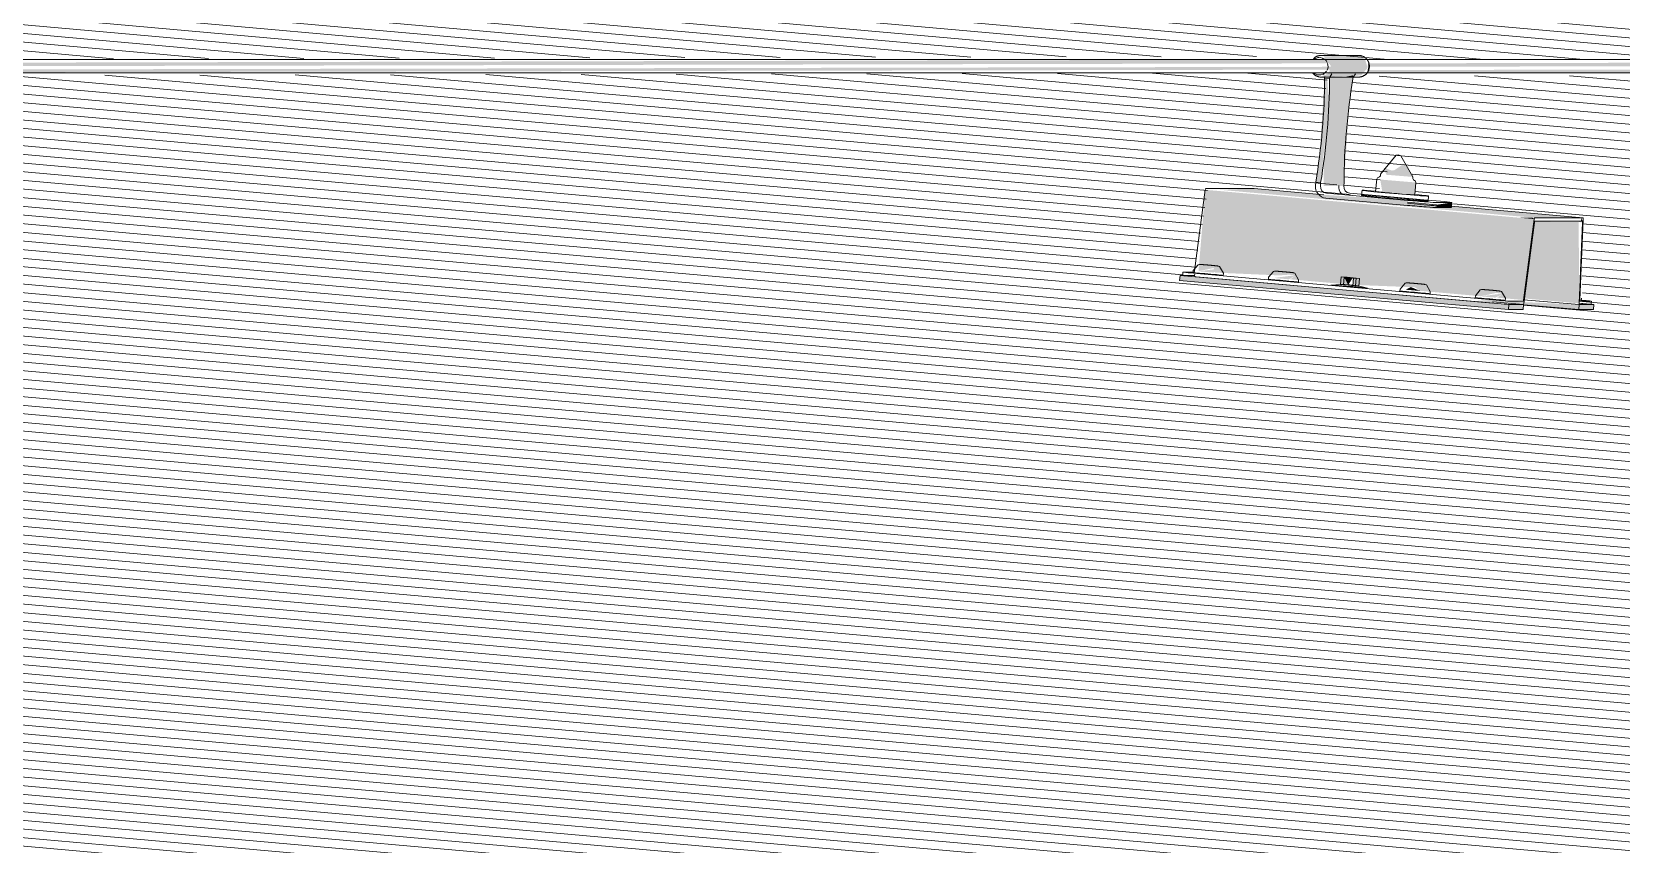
# Model space of a CAD drawing. Header units: millimetres. Extents: x -4612930 to -4329258, y -1064 to 30311.
# Drawn here: x -4542128 to -4541180, y 16461 to 16946 of the extents above; entities that cross this region are included whole.
import ezdxf

# ---------------------------------------------------------------- set-up
doc = ezdxf.new("R2010")
doc.units = ezdxf.units.MM
doc.layers.add('A-ROOF-PATT', color=132, linetype='Continuous', lineweight=5)
doc.layers.add('Q-SPCQ', color=91, linetype='Continuous', lineweight=5)

# ---------------------------------------------------------------- blocks, each defined once
blk = doc.blocks.new('Static Line_Sayfa_Metal Deck_Pan Mount - Up to 15 _ pitch - Max 2 Users-1847625-SOUTH WEST')
at = {"layer": 'Q-SPCQ'}
h = blk.add_hatch(color=256, dxfattribs=at)
h.paths.add_polyline_path([(-4541356.39, 16919.91), (-4541359.11, 16921.12), (-4541357.13, 16919.91)])
h.paths.add_polyline_path([(-4541354.47, 16929.09), (-4541359.23, 16930.3), (-4541357.13, 16929.09)])
for points in [[(-4541359.09, 16918.63), (-4541334.81, 16919.65), (-4541330.95, 16924.05), (-4541332.36, 16929.09), (-4541335.86, 16931.58), (-4541357.13, 16930.98), (-4541352.93, 16925.48), (-4541353.97, 16921.05), (-4541357.13, 16919.56)], [(-4541358.94, 16855.74), (-4541353.97, 16902.74), (-4541355.02, 16917.63), (-4541356.57, 16917.5), (-4541359.69, 16870.76), (-4541361.88, 16856), (-4541359.11, 16855.75)], [(-4541345.17, 16853.75), (-4541341.91, 16902.48), (-4541339.57, 16918.67), (-4541353.52, 16918.67), (-4541357.13, 16867.75), (-4541357.13, 16853.75)], [(-4541339.57, 16918.67), (-4541339.57, 16919.65), (-4541345.17, 16918.67)], [(-4541304.04, 16859.09), (-4541307.76, 16865.13), (-4541309.77, 16866.61), (-4541314.88, 16863.13), (-4541316.51, 16862.86), (-4541321.4, 16864.59), (-4541319.77, 16860.36), (-4541305.03, 16859.16)], [(-4541302.93, 16848.37), (-4541302.3, 16855.76), (-4541323.42, 16857.51), (-4541322.11, 16849.93), (-4541306.98, 16848.62)], [(-4541237.91, 16785.64), (-4541231.57, 16833.95), (-4541427.75, 16851.39), (-4541431.79, 16802.87), (-4541431.52, 16802.87), (-4541422.87, 16804.74), (-4541421.84, 16802.53), (-4541422.03, 16802), (-4541383.54, 16800.33), (-4541378, 16800.75), (-4541373.55, 16800.33), (-4541377.16, 16798.01), (-4541342.74, 16794.95), (-4541344.92, 16799.25), (-4541339.87, 16798.14), (-4541339.87, 16794.7), (-4541305.08, 16793.35), (-4541302.88, 16793.35), (-4541299.52, 16791.11), (-4541263.35, 16787.9), (-4541254.66, 16789.79), (-4541249.79, 16789.59), (-4541253.82, 16787.05), (-4541237.94, 16785.64)], [(-4541202.43, 16834.7), (-4541398.62, 16852.13), (-4541419.11, 16851.39), (-4541231.33, 16834.7), (-4541202.77, 16834.7)], [(-4541307.23, 16842.11), (-4541306.98, 16845.1), (-4541355.63, 16848.31), (-4541355.53, 16846.4), (-4541326.16, 16843.79)], [(-4541281.19, 16840.8), (-4541280.93, 16843.79), (-4541289.76, 16842.46), (-4541289.91, 16840.8)], [(-4541231.57, 16833.95), (-4541232.48, 16834.7), (-4541239.98, 16834.7)], [(-4541204.75, 16783.65), (-4541205.07, 16832.17), (-4541231.78, 16832.35), (-4541237.78, 16786.58), (-4541204.78, 16783.65)], [(-4541202.87, 16832.71), (-4541203.22, 16834.7), (-4541203.87, 16832.71)], [(-4541246.88, 16779.91), (-4541246.62, 16782.9), (-4541442.81, 16800.33), (-4541443.07, 16797.34), (-4541276.88, 16782.58)], [(-4541433, 16799.46), (-4541434.33, 16800.33), (-4541434.09, 16799.56)], [(-4541422.87, 16802), (-4541418, 16804.53), (-4541431.69, 16802.78), (-4541426.52, 16802.32)], [(-4541378, 16798.01), (-4541373.13, 16800.55), (-4541386.83, 16798.8), (-4541382.25, 16798.39)], [(-4541342.54, 16794.57), (-4541339.87, 16798.8), (-4541344.92, 16799.25), (-4541342.58, 16794.65)], [(-4541299.52, 16791.04), (-4541305.08, 16793.35), (-4541308.35, 16791.82)], [(-4541254.66, 16787.05), (-4541249.79, 16789.59), (-4541263.48, 16787.84), (-4541256.26, 16787.2)], [(-4541256.43, 16783.77), (-4541256.26, 16785.76), (-4541269.05, 16784.89)], [(-4541205.04, 16779.91), (-4541204.78, 16782.9), (-4541256.3, 16785.25), (-4541256.26, 16784.53), (-4541231.57, 16782.27)], [(-4541238.06, 16784.99), (-4541238.14, 16785.66), (-4541238.14, 16784.99)], [(-4541204.75, 16782.99), (-4541207.71, 16783.26), (-4541204.76, 16782.9)], [(-4541204.75, 16783.26), (-4541204.78, 16783.65), (-4541204.76, 16783.26)]]:
    blk.add_hatch(color=256, dxfattribs=at).paths.add_polyline_path(points)
h = blk.add_hatch(color=256, dxfattribs=at)
h.paths.add_polyline_path([(-4539055.69, 16921.12), (-4538357.61, 16923.31), (-4538357.78, 16924.76), (-4539334.05, 16922.81), (-4539334.17, 16921.12), (-4539205.42, 16921.12)])
h.paths.add_polyline_path([(-4544349.34, 16921.12), (-4544348.59, 16923.81), (-4544349.01, 16924.76), (-4545325.07, 16922.81), (-4545325.19, 16921.12), (-4544354.6, 16921.12)])
h.paths.add_polyline_path([(-4544327.23, 16921.12), (-4544118.87, 16921.12), (-4543350.16, 16922.95), (-4543350.29, 16924.76), (-4544326.56, 16922.81), (-4544327.22, 16921.12)])
h.paths.add_polyline_path([(-4543199.44, 16921.12), (-4542351.65, 16923.02), (-4542351.79, 16924.76), (-4543328.06, 16922.81), (-4543328.18, 16921.12), (-4543199.77, 16921.12)])
h.paths.add_polyline_path([(-4532367.3, 16921.12), (-4532366.56, 16923.74), (-4532366.76, 16924.76), (-4533343.04, 16922.75), (-4533343.16, 16921.12), (-4532372.56, 16921.12)])
h.paths.add_polyline_path([(-4542330.22, 16921.12), (-4541353.14, 16923.09), (-4541353.29, 16924.76), (-4542329.56, 16922.81), (-4542330.2, 16921.13)])
h.paths.add_polyline_path([(-4533365.81, 16921.12), (-4533365.06, 16923.74), (-4533365.26, 16924.76), (-4534341.54, 16922.69), (-4534341.66, 16921.12), (-4533371.06, 16921.12)])
h.paths.add_polyline_path([(-4541202.43, 16921.12), (-4540354.63, 16923.17), (-4540354.78, 16924.76), (-4541331.06, 16922.81), (-4541331.18, 16921.12), (-4541202.77, 16921.12)])
h.paths.add_polyline_path([(-4540233.06, 16921.12), (-4539356.12, 16923.24), (-4539356.28, 16924.76), (-4540332.55, 16922.81), (-4540332.68, 16921.12)])
h.paths.add_polyline_path([(-4534364.31, 16921.12), (-4534363.56, 16923.74), (-4534363.77, 16924.76), (-4535340.05, 16922.63), (-4535340.16, 16921.12), (-4534369.57, 16921.12)])
h.paths.add_polyline_path([(-4536339.21, 16921.12), (-4535362.15, 16922.81), (-4535362.27, 16924.76), (-4536338.56, 16922.57), (-4536339.14, 16921.15)])
h.paths.add_polyline_path([(-4538206.92, 16921.12), (-4537359.1, 16923.38), (-4537359.28, 16924.76), (-4538335.58, 16922.46), (-4538335.67, 16921.12), (-4538207.26, 16921.12)])
h.paths.add_polyline_path([(-4537237.55, 16921.12), (-4536360.65, 16922.81), (-4536360.77, 16924.76), (-4537337.07, 16922.52), (-4537337.17, 16921.12)])
h = blk.add_hatch(color=256, dxfattribs=at)
h.paths.add_polyline_path([(-4539285.83, 16924.76), (-4538357.31, 16926.8), (-4538358.96, 16929.09), (-4539333.71, 16926.8), (-4539333.62, 16924.76)])
h.paths.add_polyline_path([(-4535339.6, 16924.76), (-4534363.29, 16926.93), (-4534364.95, 16929.09), (-4535339.69, 16926.8), (-4535339.87, 16924.76)])
h.paths.add_polyline_path([(-4532381.5, 16924.76), (-4532366.29, 16926.8), (-4532367.94, 16929.09), (-4533342.69, 16926.8), (-4533342.6, 16924.76), (-4532611.64, 16924.76)])
h.paths.add_polyline_path([(-4545324.9, 16924.76), (-4544348.33, 16926.8), (-4544349.98, 16929.09), (-4545324.72, 16926.79), (-4545324.81, 16925.8)])
h.paths.add_polyline_path([(-4544326.4, 16924.76), (-4543349.83, 16926.8), (-4543351.48, 16929.09), (-4544326.22, 16926.8), (-4544326.31, 16925.72)])
h.paths.add_polyline_path([(-4533364.97, 16924.76), (-4533366.45, 16929.09), (-4534341.19, 16926.8), (-4534341.1, 16924.76), (-4533365.26, 16924.76)])
h.paths.add_polyline_path([(-4543327.89, 16924.76), (-4542351.32, 16926.8), (-4542352.97, 16929.09), (-4543327.72, 16926.8), (-4543327.82, 16925.64)])
h.paths.add_polyline_path([(-4542329.39, 16924.76), (-4541352.82, 16926.8), (-4541354.47, 16929.09), (-4542329.21, 16926.8), (-4542329.32, 16925.56)])
h.paths.add_polyline_path([(-4541330.89, 16924.76), (-4540354.32, 16926.8), (-4540355.97, 16929.09), (-4541330.71, 16926.8), (-4541330.83, 16925.48)])
h.paths.add_polyline_path([(-4540332.38, 16924.76), (-4539355.81, 16926.8), (-4539357.46, 16929.09), (-4540332.21, 16926.8), (-4540332.33, 16925.4)])
h.paths.add_polyline_path([(-4535361.98, 16924.76), (-4535363.45, 16929.09), (-4536338.2, 16926.8), (-4536338.11, 16924.76), (-4535362.27, 16924.76)])
h.paths.add_polyline_path([(-4538335.38, 16924.76), (-4537358.81, 16926.8), (-4537360.46, 16929.09), (-4538335.2, 16926.8), (-4538335.34, 16925.24)])
h.paths.add_polyline_path([(-4537336.88, 16924.76), (-4536360.28, 16927.07), (-4536361.96, 16929.09), (-4537336.7, 16926.8), (-4537336.84, 16925.16)])
h = blk.add_hatch(color=256, dxfattribs=at)
h.paths.add_polyline_path([(-4541202.77, 16831.96), (-4541203.87, 16832.71), (-4541205.07, 16832.17)])
h.paths.add_polyline_path([(-4541231.32, 16834.5), (-4541231.57, 16834.72), (-4541231.33, 16834.5)])
h = blk.add_hatch(color=256, dxfattribs=at)
h.paths.add_polyline_path([(-4541246.88, 16779.91), (-4541238.16, 16779.91), (-4541238.68, 16782.9), (-4541246.62, 16782.9)])
h.paths.add_polyline_path([(-4541202.77, 16779.91), (-4541196.32, 16779.91), (-4541196.07, 16782.9), (-4541204.78, 16782.9), (-4541204.78, 16779.91)])
for p, q in [((-4541336.42, 16931.6), (-4541358.53, 16931.6)), ((-4532360.78, 16929.1), (-4545341.66, 16929.1)), ((-4545341.66, 16921.1), (-4532360.78, 16921.1)), ((-4541353.52, 16918.67), (-4541352.18, 16920.62)), ((-4541338.23, 16920.62), (-4541339.57, 16918.67)), ((-4541358.53, 16918.6), (-4541336.42, 16918.6)), ((-4541356.46, 16918.93), (-4541356.56, 16917.76)), ((-4541356.56, 16917.76), (-4541353.62, 16917.5)), ((-4541353.62, 16917.5), (-4541353.52, 16918.67)), ((-4541353.52, 16918.67), (-4541339.57, 16918.67)), ((-4541339.57, 16918.67), (-4541339.67, 16917.5)), ((-4541361.88, 16856), (-4541362.06, 16854.01)), ((-4541358.94, 16855.74), (-4541361.88, 16856)), ((-4541359.11, 16853.75), (-4541358.94, 16855.74)), ((-4541345, 16855.74), (-4541345.17, 16853.75)), ((-4541325.53, 16857.79), (-4541326.17, 16850.4)), ((-4541325.53, 16857.79), (-4541325.05, 16858.48)), ((-4541323.77, 16859.07), (-4541325.05, 16858.48)), ((-4541323.3, 16859.75), (-4541323.77, 16859.07)), ((-4541323.22, 16860.77), (-4541323.3, 16859.75)), ((-4541303.98, 16858.08), (-4541303.89, 16859.1)), ((-4541303.98, 16858.08), (-4541303.63, 16857.34)), ((-4541302.47, 16856.53), (-4541303.63, 16857.34)), ((-4541302.75, 16848.39), (-4541302.12, 16855.78)), ((-4541302.12, 16855.78), (-4541302.47, 16856.53)), ((-4541434.09, 16803.07), (-4541427.75, 16851.39)), ((-4541427.52, 16852.13), (-4541398.62, 16852.13)), ((-4541357.13, 16848.45), (-4541398.62, 16852.13)), ((-4541355.79, 16846.42), (-4541307.23, 16842.11)), ((-4541306.98, 16845.1), (-4541355.53, 16849.41)), ((-4541341.59, 16849.41), (-4541293.03, 16845.1)), ((-4541334.26, 16851.1), (-4541334.52, 16848.11)), ((-4541294.92, 16844.7), (-4541294.66, 16847.69)), ((-4541293.29, 16842.11), (-4541307.13, 16843.34)), ((-4541289.76, 16842.46), (-4541307.07, 16844)), ((-4541289.91, 16840.8), (-4541281.19, 16840.8)), ((-4541289.65, 16843.79), (-4541280.93, 16843.79)), ((-4541202.43, 16834.7), (-4541281.11, 16841.69)), ((-4541280.96, 16840.82), (-4541280.7, 16843.81)), ((-4541231.57, 16833.95), (-4541237.91, 16785.64)), ((-4541237.81, 16783.65), (-4541231.47, 16831.96)), ((-4541202.43, 16834.7), (-4541231.33, 16834.7)), ((-4541231.23, 16832.71), (-4541202.87, 16832.71)), ((-4541202.77, 16831.96), (-4541204.75, 16783.65)), ((-4541204.31, 16785.64), (-4541202.33, 16833.95)), ((-4541443.07, 16797.34), (-4541442.81, 16800.33)), ((-4541443.07, 16797.34), (-4541246.88, 16779.91)), ((-4541442.81, 16800.33), (-4541434.09, 16800.33)), ((-4541442.81, 16800.33), (-4541246.62, 16782.9)), ((-4541441.05, 16802.31), (-4541441.22, 16800.32)), ((-4541434.23, 16800.33), (-4541441.07, 16800.33)), ((-4541440.89, 16802.32), (-4541434.33, 16802.32)), ((-4541434.89, 16803.16), (-4541435, 16801.85)), ((-4541433, 16799.46), (-4541256.43, 16783.77)), ((-4541432.83, 16801.45), (-4541256.26, 16785.76)), ((-4541417.07, 16800.31), (-4541416.95, 16801.62)), ((-4541390.02, 16799.18), (-4541390.13, 16797.87)), ((-4541372.2, 16796.32), (-4541372.09, 16797.63)), ((-4541347.2, 16794.96), (-4541346.81, 16799.49)), ((-4541346.81, 16799.49), (-4541344.92, 16799.25)), ((-4541343.23, 16799.25), (-4541346.81, 16799.49)), ((-4541344.92, 16799.25), (-4541345.31, 16794.7)), ((-4541344.92, 16799.25), (-4541339.4, 16798.76)), ((-4541337.72, 16798.76), (-4541343.23, 16799.25)), ((-4541339.4, 16798.76), (-4541339.79, 16794.19)), ((-4541339.4, 16798.76), (-4541335.71, 16798.51)), ((-4541337.72, 16798.76), (-4541338.11, 16794.19)), ((-4541335.71, 16798.51), (-4541337.72, 16798.76)), ((-4541335.71, 16798.51), (-4541336.1, 16793.91)), ((-4541347.06, 16794.97), (-4541352.84, 16794.56)), ((-4541343.7, 16793.84), (-4541347.28, 16794.08)), ((-4541347.28, 16794.08), (-4541345.38, 16793.84)), ((-4541345.38, 16793.84), (-4541339.87, 16793.35)), ((-4541338.18, 16793.35), (-4541343.7, 16793.84)), ((-4541339.87, 16793.35), (-4541336.17, 16793.1)), ((-4541336.17, 16793.1), (-4541338.18, 16793.35)), ((-4541331.02, 16792.68), (-4541336.66, 16794.08)), ((-4541311.55, 16792.2), (-4541311.66, 16790.89)), ((-4541293.72, 16789.35), (-4541293.61, 16790.66)), ((-4541266.68, 16788.22), (-4541266.79, 16786.91)), ((-4541237.91, 16782.9), (-4541256.37, 16784.54)), ((-4541248.86, 16785.36), (-4541248.74, 16786.67)), ((-4541246.62, 16782.9), (-4541246.88, 16779.91)), ((-4541246.88, 16779.91), (-4541238.16, 16779.91)), ((-4541237.91, 16782.9), (-4541246.62, 16782.9)), ((-4541244.88, 16782.9), (-4541238.04, 16782.9)), ((-4541238.14, 16784.89), (-4541244.71, 16784.89)), ((-4541238.16, 16779.91), (-4541237.91, 16782.9)), ((-4541237.91, 16782.83), (-4541205.04, 16779.91)), ((-4541237.88, 16785.85), (-4541204.78, 16782.91)), ((-4541204.78, 16782.9), (-4541237.88, 16785.84)), ((-4541204.78, 16782.9), (-4541205.04, 16779.91)), ((-4541205.04, 16779.91), (-4541196.32, 16779.91)), ((-4541196.07, 16782.9), (-4541204.78, 16782.9)), ((-4541204.75, 16783.67), (-4541196.07, 16782.9)), ((-4541204.65, 16782.9), (-4541197.81, 16782.9)), ((-4541197.64, 16784.89), (-4541204.21, 16784.89)), ((-4541203.53, 16785.36), (-4541203.42, 16786.67)), ((-4541197.66, 16782.91), (-4541197.48, 16784.91)), ((-4541196.32, 16779.91), (-4541196.07, 16782.9))]:
    blk.add_line(p, q, dxfattribs=at)
at = {"layer": 'Q-SPCQ', "flags": 128}
for points in [[(-4541358.53, 16931.6), (-4541358.8, 16931.6), (-4541359.07, 16931.58), (-4541359.33, 16931.56), (-4541359.6, 16931.52), (-4541359.86, 16931.47), (-4541360.12, 16931.41), (-4541360.38, 16931.34), (-4541360.64, 16931.26), (-4541360.89, 16931.17), (-4541361.13, 16931.07), (-4541361.38, 16930.96), (-4541361.61, 16930.84), (-4541361.84, 16930.71), (-4541362.07, 16930.57), (-4541362.29, 16930.43), (-4541362.5, 16930.27), (-4541362.71, 16930.11), (-4541362.91, 16929.94), (-4541363.1, 16929.76), (-4541363.28, 16929.58)], [(-4541335.84, 16931.58), (-4541336.1, 16931.6), (-4541336.37, 16931.6), (-4541336.42, 16931.6)], [(-4541336.42, 16918.6), (-4541336.15, 16918.61), (-4541335.89, 16918.63), (-4541335.62, 16918.65), (-4541335.35, 16918.69), (-4541335.09, 16918.74), (-4541334.83, 16918.8), (-4541334.57, 16918.87), (-4541334.32, 16918.95), (-4541334.07, 16919.04), (-4541333.82, 16919.14), (-4541333.58, 16919.25), (-4541333.34, 16919.37), (-4541333.11, 16919.5), (-4541332.88, 16919.63), (-4541332.66, 16919.78), (-4541332.45, 16919.94), (-4541332.24, 16920.1), (-4541332.04, 16920.27), (-4541331.85, 16920.45), (-4541331.67, 16920.63), (-4541331.49, 16920.82), (-4541331.32, 16921.02), (-4541331.16, 16921.23), (-4541331.01, 16921.44), (-4541330.87, 16921.65), (-4541330.74, 16921.87), (-4541330.61, 16922.1), (-4541330.5, 16922.33), (-4541330.39, 16922.56), (-4541330.29, 16922.8), (-4541330.21, 16923.04), (-4541330.13, 16923.28), (-4541330.06, 16923.53), (-4541330.01, 16923.78), (-4541329.96, 16924.03), (-4541329.92, 16924.28), (-4541329.89, 16924.53), (-4541329.88, 16924.78), (-4541329.87, 16925.04), (-4541329.87, 16925.29), (-4541329.88, 16925.54), (-4541329.91, 16925.8), (-4541329.94, 16926.05), (-4541329.98, 16926.3), (-4541330.03, 16926.55), (-4541330.09, 16926.8), (-4541330.17, 16927.04), (-4541330.25, 16927.28), (-4541330.34, 16927.52), (-4541330.44, 16927.76), (-4541330.55, 16927.99), (-4541330.67, 16928.22), (-4541330.8, 16928.44), (-4541330.93, 16928.66), (-4541331.08, 16928.87), (-4541331.24, 16929.08), (-4541331.4, 16929.28), (-4541331.57, 16929.48), (-4541331.75, 16929.66), (-4541331.94, 16929.85), (-4541332.13, 16930.02), (-4541332.34, 16930.19), (-4541332.55, 16930.35), (-4541332.76, 16930.5), (-4541332.98, 16930.64), (-4541333.21, 16930.77), (-4541333.45, 16930.9), (-4541333.69, 16931.01), (-4541333.93, 16931.12), (-4541334.18, 16931.21), (-4541334.43, 16931.3), (-4541334.69, 16931.37), (-4541334.95, 16931.44), (-4541335.21, 16931.49), (-4541335.48, 16931.54), (-4541335.74, 16931.57), (-4541335.84, 16931.58)], [(-4541363.72, 16921.13), (-4541363.55, 16920.93), (-4541363.38, 16920.73), (-4541363.2, 16920.55), (-4541363.01, 16920.36), (-4541362.82, 16920.19), (-4541362.62, 16920.02), (-4541362.41, 16919.86), (-4541362.19, 16919.71), (-4541361.97, 16919.57), (-4541361.74, 16919.44), (-4541361.5, 16919.31), (-4541361.26, 16919.2), (-4541361.02, 16919.09), (-4541360.77, 16919), (-4541360.52, 16918.91), (-4541360.26, 16918.84), (-4541360, 16918.77), (-4541359.74, 16918.72), (-4541359.48, 16918.67), (-4541359.21, 16918.64), (-4541359.11, 16918.63)], [(-4541359.11, 16918.63), (-4541358.85, 16918.61), (-4541358.58, 16918.61), (-4541358.53, 16918.6)], [(-4541323.22, 16860.77), (-4541313.97, 16871.98), (-4541312.49, 16872.31)], [(-4541303.89, 16859.1), (-4541311.08, 16871.73), (-4541312.49, 16872.31)], [(-4541434.89, 16803.16), (-4541431.99, 16806.68), (-4541431.28, 16806.81), (-4541431.02, 16806.83), (-4541430.86, 16806.83), (-4541430.82, 16806.83)], [(-4541416.95, 16801.62), (-4541419.21, 16805.58), (-4541419.88, 16805.83), (-4541420.14, 16805.89), (-4541420.29, 16805.92), (-4541420.4, 16805.94), (-4541420.5, 16805.96), (-4541420.59, 16805.97), (-4541420.67, 16805.98), (-4541420.76, 16805.99), (-4541420.85, 16806), (-4541420.95, 16806.01), (-4541421.05, 16806.03), (-4541421.15, 16806.04), (-4541421.26, 16806.05), (-4541421.38, 16806.06), (-4541421.5, 16806.08), (-4541421.63, 16806.09), (-4541421.76, 16806.1), (-4541421.9, 16806.12), (-4541422.05, 16806.13), (-4541422.2, 16806.15), (-4541422.35, 16806.16), (-4541422.51, 16806.18), (-4541422.68, 16806.2), (-4541422.85, 16806.21), (-4541423.02, 16806.23), (-4541423.19, 16806.25), (-4541423.38, 16806.26), (-4541423.56, 16806.28), (-4541423.75, 16806.3), (-4541423.93, 16806.31), (-4541424.13, 16806.33), (-4541424.32, 16806.35), (-4541424.52, 16806.37), (-4541424.72, 16806.38), (-4541424.91, 16806.4), (-4541425.11, 16806.42), (-4541425.32, 16806.44), (-4541425.52, 16806.45), (-4541425.72, 16806.47), (-4541425.92, 16806.49), (-4541426.12, 16806.51), (-4541426.32, 16806.52), (-4541426.52, 16806.54), (-4541426.72, 16806.56), (-4541426.91, 16806.57), (-4541427.1, 16806.59), (-4541427.3, 16806.6), (-4541427.48, 16806.62), (-4541427.67, 16806.63), (-4541427.85, 16806.65), (-4541428.03, 16806.66), (-4541428.21, 16806.67), (-4541428.38, 16806.69), (-4541428.54, 16806.7), (-4541428.71, 16806.71), (-4541428.86, 16806.72), (-4541429.02, 16806.74), (-4541429.16, 16806.75), (-4541429.31, 16806.76), (-4541429.44, 16806.77), (-4541429.58, 16806.77), (-4541429.7, 16806.78), (-4541429.82, 16806.79), (-4541429.94, 16806.8), (-4541430.05, 16806.8), (-4541430.15, 16806.81), (-4541430.25, 16806.81), (-4541430.34, 16806.82), (-4541430.43, 16806.82), (-4541430.52, 16806.83), (-4541430.61, 16806.83), (-4541430.7, 16806.83), (-4541430.8, 16806.83), (-4541430.82, 16806.83)], [(-4541390.02, 16799.18), (-4541387.12, 16802.69), (-4541386.42, 16802.82), (-4541386.15, 16802.84), (-4541386, 16802.85), (-4541385.95, 16802.85)], [(-4541372.09, 16797.63), (-4541374.34, 16801.59), (-4541375.01, 16801.84), (-4541375.27, 16801.91), (-4541375.43, 16801.94), (-4541375.54, 16801.96), (-4541375.63, 16801.97), (-4541375.72, 16801.98), (-4541375.8, 16801.99), (-4541375.89, 16802.01), (-4541375.98, 16802.02), (-4541376.08, 16802.03), (-4541376.18, 16802.04), (-4541376.28, 16802.05), (-4541376.4, 16802.06), (-4541376.51, 16802.08), (-4541376.63, 16802.09), (-4541376.76, 16802.1), (-4541376.9, 16802.12), (-4541377.04, 16802.13), (-4541377.18, 16802.15), (-4541377.33, 16802.16), (-4541377.49, 16802.18), (-4541377.65, 16802.19), (-4541377.81, 16802.21), (-4541377.98, 16802.23), (-4541378.15, 16802.24), (-4541378.33, 16802.26), (-4541378.51, 16802.28), (-4541378.69, 16802.29), (-4541378.88, 16802.31), (-4541379.07, 16802.33), (-4541379.26, 16802.34), (-4541379.45, 16802.36), (-4541379.65, 16802.38), (-4541379.85, 16802.4), (-4541380.05, 16802.42), (-4541380.25, 16802.43), (-4541380.45, 16802.45), (-4541380.65, 16802.47), (-4541380.85, 16802.49), (-4541381.05, 16802.5), (-4541381.25, 16802.52), (-4541381.45, 16802.54), (-4541381.65, 16802.55), (-4541381.85, 16802.57), (-4541382.04, 16802.59), (-4541382.24, 16802.6), (-4541382.43, 16802.62), (-4541382.62, 16802.63), (-4541382.8, 16802.65), (-4541382.98, 16802.66), (-4541383.16, 16802.67), (-4541383.34, 16802.69), (-4541383.51, 16802.7), (-4541383.68, 16802.71), (-4541383.84, 16802.73), (-4541384, 16802.74), (-4541384.15, 16802.75), (-4541384.3, 16802.76), (-4541384.44, 16802.77), (-4541384.58, 16802.78), (-4541384.71, 16802.79), (-4541384.83, 16802.8), (-4541384.96, 16802.8), (-4541385.07, 16802.81), (-4541385.18, 16802.82), (-4541385.28, 16802.82), (-4541385.38, 16802.83), (-4541385.48, 16802.83), (-4541385.57, 16802.84), (-4541385.65, 16802.84), (-4541385.74, 16802.84), (-4541385.83, 16802.85), (-4541385.93, 16802.85), (-4541385.95, 16802.85)], [(-4541311.55, 16792.2), (-4541308.64, 16795.72), (-4541307.94, 16795.85), (-4541307.67, 16795.87), (-4541307.52, 16795.87), (-4541307.48, 16795.87)], [(-4541293.61, 16790.66), (-4541295.87, 16794.62), (-4541296.54, 16794.87), (-4541296.8, 16794.93), (-4541296.95, 16794.96), (-4541297.06, 16794.98), (-4541297.15, 16795), (-4541297.24, 16795.01), (-4541297.33, 16795.02), (-4541297.42, 16795.03), (-4541297.51, 16795.04), (-4541297.6, 16795.06), (-4541297.7, 16795.07), (-4541297.81, 16795.08), (-4541297.92, 16795.09), (-4541298.04, 16795.1), (-4541298.16, 16795.12), (-4541298.29, 16795.13), (-4541298.42, 16795.15), (-4541298.56, 16795.16), (-4541298.71, 16795.17), (-4541298.86, 16795.19), (-4541299.01, 16795.21), (-4541299.17, 16795.22), (-4541299.33, 16795.24), (-4541299.5, 16795.25), (-4541299.68, 16795.27), (-4541299.85, 16795.29), (-4541300.03, 16795.3), (-4541300.22, 16795.32), (-4541300.4, 16795.34), (-4541300.59, 16795.36), (-4541300.78, 16795.37), (-4541300.98, 16795.39), (-4541301.17, 16795.41), (-4541301.37, 16795.43), (-4541301.57, 16795.44), (-4541301.77, 16795.46), (-4541301.97, 16795.48), (-4541302.17, 16795.5), (-4541302.38, 16795.51), (-4541302.58, 16795.53), (-4541302.78, 16795.55), (-4541302.98, 16795.56), (-4541303.18, 16795.58), (-4541303.37, 16795.6), (-4541303.57, 16795.61), (-4541303.76, 16795.63), (-4541303.95, 16795.64), (-4541304.14, 16795.66), (-4541304.33, 16795.67), (-4541304.51, 16795.69), (-4541304.69, 16795.7), (-4541304.86, 16795.72), (-4541305.03, 16795.73), (-4541305.2, 16795.74), (-4541305.36, 16795.75), (-4541305.52, 16795.77), (-4541305.67, 16795.78), (-4541305.82, 16795.79), (-4541305.96, 16795.8), (-4541306.1, 16795.81), (-4541306.23, 16795.82), (-4541306.36, 16795.82), (-4541306.48, 16795.83), (-4541306.59, 16795.84), (-4541306.7, 16795.84), (-4541306.81, 16795.85), (-4541306.91, 16795.86), (-4541307, 16795.86), (-4541307.09, 16795.86), (-4541307.18, 16795.87), (-4541307.26, 16795.87), (-4541307.36, 16795.87), (-4541307.46, 16795.87), (-4541307.48, 16795.87)], [(-4541266.68, 16788.22), (-4541263.78, 16791.73), (-4541263.07, 16791.87), (-4541262.81, 16791.88), (-4541262.65, 16791.89), (-4541262.61, 16791.89)], [(-4541248.74, 16786.67), (-4541251, 16790.63), (-4541251.67, 16790.88), (-4541251.93, 16790.95), (-4541252.08, 16790.98), (-4541252.19, 16791), (-4541252.29, 16791.01), (-4541252.37, 16791.02), (-4541252.46, 16791.04), (-4541252.55, 16791.05), (-4541252.64, 16791.06), (-4541252.74, 16791.07), (-4541252.84, 16791.08), (-4541252.94, 16791.09), (-4541253.05, 16791.11), (-4541253.17, 16791.12), (-4541253.29, 16791.13), (-4541253.42, 16791.15), (-4541253.55, 16791.16), (-4541253.69, 16791.17), (-4541253.84, 16791.19), (-4541253.99, 16791.2), (-4541254.14, 16791.22), (-4541254.3, 16791.23), (-4541254.47, 16791.25), (-4541254.64, 16791.27), (-4541254.81, 16791.28), (-4541254.98, 16791.3), (-4541255.16, 16791.32), (-4541255.35, 16791.33), (-4541255.54, 16791.35), (-4541255.72, 16791.37), (-4541255.92, 16791.39), (-4541256.11, 16791.4), (-4541256.31, 16791.42), (-4541256.5, 16791.44), (-4541256.7, 16791.46), (-4541256.9, 16791.47), (-4541257.11, 16791.49), (-4541257.31, 16791.51), (-4541257.51, 16791.53), (-4541257.71, 16791.54), (-4541257.91, 16791.56), (-4541258.11, 16791.58), (-4541258.31, 16791.59), (-4541258.51, 16791.61), (-4541258.7, 16791.63), (-4541258.89, 16791.64), (-4541259.09, 16791.66), (-4541259.27, 16791.67), (-4541259.46, 16791.69), (-4541259.64, 16791.7), (-4541259.82, 16791.72), (-4541260, 16791.73), (-4541260.17, 16791.74), (-4541260.33, 16791.75), (-4541260.5, 16791.77), (-4541260.65, 16791.78), (-4541260.81, 16791.79), (-4541260.95, 16791.8), (-4541261.1, 16791.81), (-4541261.23, 16791.82), (-4541261.37, 16791.83), (-4541261.49, 16791.84), (-4541261.61, 16791.84), (-4541261.73, 16791.85), (-4541261.84, 16791.86), (-4541261.94, 16791.86), (-4541262.04, 16791.87), (-4541262.13, 16791.87), (-4541262.22, 16791.88), (-4541262.31, 16791.88), (-4541262.4, 16791.88), (-4541262.49, 16791.89), (-4541262.59, 16791.89), (-4541262.61, 16791.89)]]:
    blk.add_lwpolyline(points, dxfattribs=at)
at = {"layer": 'Q-SPCQ'}
for centre, major_axis, ratio, start_param, end_param in [((-4541359.68, 16925.1), (0, 5.22), 0.984687, 0, 0.693604), ((-4541359.68, 16925.1), (0, 5.22), 0.984687, 5.148721, 6.195919), ((-4541359.68, 16925.1), (0, 5.22), 0.984687, 2.443571, 3.054326), ((-4541359.68, 16925.1), (0, 5.22), 0.984687, 3.054326, 4.101524), ((-4541359.68, 16925.1), (0, 5.22), 0.984687, 4.242364, 5.044948), ((-4541335.27, 16925.1), (0, 5.22), 0.984687, 4.242364, 5.044948), ((-4541370.17, 16886.88), (6.2, 69.73), 0.173668, 4.269035, 5.186601), ((-4541367.22, 16886.62), (6.2, 69.73), 0.173668, 4.269035, 5.186601), ((-4541331.39, 16886.62), (6.2, 69.73), 0.173668, 1.127443, 2.045008), ((-4541427.61, 16851.14), (0.089, 0.996), 0.173668, 0.235202, 1.334066), ((-4541355.19, 16853.4), (0, 7), 0.984687, 1.48353, 3.054326), ((-4541355.19, 16853.4), (0, 4), 0.984687, 1.48353, 3.054326), ((-4541341.24, 16853.4), (0, 7), 0.984687, 1.48353, 2.268928), ((-4541341.24, 16853.4), (0, 4), 0.984687, 1.48353, 3.054326), ((-4541314.72, 16846.41), (-19.8, 1.71), 0.015194, 6.108611, 9.250204), ((-4541314.46, 16849.39), (-19.8, 1.71), 0.015194, 6.108611, 9.250204), ((-4541314.72, 16846.41), (-19.8, 1.71), 0.015194, 2.967019, 6.108611), ((-4541314.46, 16849.39), (-19.8, 1.71), 0.015194, 5.323213, 6.108611), ((-4541314.46, 16849.39), (-11.71, 1.01), 0.015194, 6.108611, 9.250204), ((-4541304.36, 16845.1), (-14.94, 1.29), 0.015194, 1.396222, 2.967019), ((-4541314.46, 16849.39), (-19.8, 1.71), 0.015194, 2.967019, 4.050932), ((-4541295.65, 16845.1), (-14.94, 1.29), 0.015194, 2.967019, 4.537815), ((-4541304.62, 16842.11), (-14.94, 1.29), 0.015194, 1.396222, 2.967019), ((-4541295.9, 16842.11), (-14.94, 1.29), 0.015194, 4.293699, 4.537815), ((-4541231.42, 16833.71), (0.089, 0.996), 0.173668, 0.015429, 1.334066), ((-4541231.32, 16831.71), (0.089, 0.996), 0.173668, 0.015429, 1.334066), ((-4541202.96, 16831.71), (0.089, 0.996), 0.173668, 4.979978, 6.283185), ((-4541202.52, 16833.71), (0.089, 0.996), 0.173668, 4.979978, 6.078842), ((-4541431.26, 16799.46), (-9.96, 0.86), 0.015194, 6.108611, 7.155809), ((-4541431.09, 16801.45), (-9.96, 0.86), 0.015194, 6.108611, 7.679408), ((-4541426.03, 16801.08), (-8.97, 0.77), 0.015194, 6.108611, 9.250204), ((-4541426.03, 16801.08), (-8.97, 0.77), 0.015194, 2.967019, 6.108611), ((-4541434.24, 16803.32), (0.089, 0.996), 0.173668, 3.376795, 4.475659), ((-4541434.14, 16801.33), (0.089, 0.996), 0.173668, 3.157022, 4.475659), ((-4541381.17, 16797.09), (-8.97, 0.77), 0.015194, 6.108611, 9.250204), ((-4541381.17, 16797.09), (-8.97, 0.77), 0.015194, 2.967019, 6.108611), ((-4541341.93, 16793.61), (-10.96, 0.94), 0.015194, 6.108611, 9.250204), ((-4541341.93, 16793.61), (-10.96, 0.94), 0.015194, 2.967019, 6.108611), ((-4541302.69, 16790.12), (-8.97, 0.77), 0.015194, 6.108611, 9.250204), ((-4541302.69, 16790.12), (-8.97, 0.77), 0.015194, 2.967019, 6.108611), ((-4541257.82, 16786.13), (-8.97, 0.77), 0.015194, 6.108611, 9.250204), ((-4541257.82, 16786.13), (-8.97, 0.77), 0.015194, 2.967019, 6.108611), ((-4541254.52, 16785.76), (-9.96, 0.86), 0.015194, 1.396222, 2.967019), ((-4541254.69, 16783.77), (-9.96, 0.86), 0.015194, 1.919821, 2.705219), ((-4541238.05, 16785.89), (0.089, 0.996), 0.173668, 3.376795, 4.475659), ((-4541237.95, 16783.9), (0.089, 0.996), 0.173668, 3.157022, 4.475659), ((-4541204.56, 16783.9), (0.089, 0.996), 0.173668, 1.838385, 3.141593), ((-4541204.12, 16785.89), (0.089, 0.996), 0.173668, 1.838385, 3.141593), ((-4541212.5, 16786.13), (-8.97, 0.77), 0.015194, 2.967019, 3.141593), ((-4541207.62, 16783.77), (-9.96, 0.86), 0.015194, 3.228818, 4.276016), ((-4541207.45, 16785.76), (-9.96, 0.86), 0.015194, 2.967019, 4.276016)]:
    blk.add_ellipse(centre, major_axis=major_axis, ratio=ratio, start_param=start_param, end_param=end_param, dxfattribs=at)
for points in [[(-4541347.2, 16794.96), (-4541346.6, 16795), (-4541345.4, 16794.99), (-4541344.21, 16794.83), (-4541343.62, 16794.7)], [(-4541345.31, 16794.7), (-4541345.62, 16794.83), (-4541346.24, 16794.99), (-4541346.88, 16795), (-4541347.2, 16794.96)], [(-4541339.79, 16794.19), (-4541340.71, 16794.36), (-4541342.54, 16794.61), (-4541344.38, 16794.7), (-4541345.31, 16794.7)], [(-4541343.62, 16794.7), (-4541342.7, 16794.7), (-4541340.85, 16794.61), (-4541339.02, 16794.36), (-4541338.11, 16794.19)], [(-4541336.1, 16793.91), (-4541336.71, 16794.03), (-4541337.94, 16794.2), (-4541339.17, 16794.22), (-4541339.79, 16794.19)], [(-4541338.11, 16794.19), (-4541337.77, 16794.22), (-4541337.09, 16794.2), (-4541336.43, 16794.03), (-4541336.1, 16793.91)]]:
    blk.add_open_spline(points, degree=3, dxfattribs=at)

msp = doc.modelspace()

# ---------------------------------------------------------------- hatches: boundary and pattern name
at = {"layer": 'A-ROOF-PATT'}
h = msp.add_hatch(dxfattribs=at)
h.set_pattern_fill('FP_3', color=256, style=0, pattern_type=2)
h.set_pattern_definition([(174.923, (64240.169, -373755.559), (-58.052817921, -0.000650172), [])])
h.paths.add_polyline_path([(-4534452.8, 15911.57), (-4520746.82, 15911.57), (-4531328.17, 16859.84), (-4531328.05, 16850.27), (-4531223.01, 16839.28), (-4531209.42, 16787.8), (-4531167.34, 16784.06), (-4531167.86, 16778.08), (-4531209.42, 16779.76), (-4531218.22, 16780.54), (-4531218.43, 16778.08), (-4531241.42, 16778.08), (-4531264.09, 16778.08), (-4531308.05, 16784.06), (-4531308.71, 16787.8), (-4531321.56, 16836.48), (-4531367.52, 16839.28), (-4531385.63, 16797.43), (-4531408.29, 16797.43), (-4531435.99, 16799.89), (-4531436.2, 16797.43), (-4531459.42, 16797.43), (-4531483.4, 16797.57), (-4531525.81, 16803.59), (-4531525.48, 16807.33), (-4531481.6, 16807.52), (-4531459.42, 16851.9), (-4531357.45, 16852.4), (-4531357.54, 16855.65), (-4531382.2, 16856.09), (-4531382.2, 16864.68), (-4539833.33, 17621.59), (-4555693.82, 17617.22), (-4548636.93, 16992.97), (-4548636.41, 16998.55), (-4548634.05, 16999.15), (-4548631.01, 16997.57), (-4548633.13, 16992.77), (-4548631.01, 16992.15), (-4547998.08, 16936.13), (-4547582.07, 16937.35), (-4547583.89, 16938.63), (-4547571.03, 16937.38), (-4547567.51, 16936.14), (-4547123.54, 16937.36), (-4547125.35, 16938.64), (-4547112.47, 16937.36), (-4547109.07, 16933.84), (-4547110.75, 16927.87), (-4547115.99, 16925.42), (-4547123.87, 16860.81), (-4547128.33, 16863.06), (-4547129.61, 16862.9), (-4547131.4, 16863.06), (-4547125.09, 16925.69), (-4547126.94, 16926.96), (-4547131.2, 16928.18), (-4547573.26, 16926), (-4547574.52, 16925.41), (-4547576.37, 16898.81), (-4546752.54, 16825.9), (-4546735.36, 16858.97), (-4546653.29, 16859.47), (-4546650.18, 16869.75), (-4546648.16, 16867.61), (-4546645.96, 16869.84), (-4546628.9, 16868.35), (-4546628.9, 16856.7), (-4546605.84, 16854.94), (-4546605.84, 16851.66), (-4546545.37, 16846.35), (-4546534.76, 16806.63), (-4546503.29, 16804.34), (-4546503.03, 16807.33), (-4546459.14, 16807.52), (-4546436.96, 16851.9), (-4546334.94, 16853.02), (-4546335.09, 16855.65), (-4546354.83, 16855.65), (-4546351.41, 16875.47), (-4546356.32, 16875.91), (-4546335.78, 16922.06), (-4546330.88, 16921.63), (-4546332.26, 16896.91), (-4546330.42, 16900.68), (-4546327.84, 16905.96), (-4546330.51, 16869.36), (-4546323.98, 16871.13), (-4546316.82, 16870.23), (-4546313.52, 16871.13), (-4546306.36, 16868.55), (-4546306.36, 16863.52), (-4546331.43, 16864.2), (-4546330.51, 16862.54), (-4546305.59, 16861.28), (-4546305.59, 16850.27), (-4546200.55, 16839.28), (-4546186.97, 16787.8), (-4546144.89, 16784.06), (-4546145.4, 16778.08), (-4546190.17, 16780.04), (-4546195.76, 16780.54), (-4546195.98, 16778.08), (-4536421.42, 15911.58), (-4534682.94, 15911.57)])
h.paths.add_polyline_path([(-4532251.64, 16779.91), (-4532260.35, 16779.91), (-4532456.54, 16797.34), (-4532456.28, 16800.33), (-4532447.68, 16802.53), (-4532447.57, 16803.07), (-4532439.79, 16851.92), (-4532421.32, 16852.13), (-4532387.32, 16849.93), (-4532356.85, 16849.41), (-4532329.98, 16847.09), (-4532215.9, 16834.7), (-4532216.67, 16821.63), (-4532216.24, 16783.5), (-4532209.54, 16782.9), (-4532209.8, 16779.91), (-4532218.51, 16779.91), (-4532251.38, 16782.83)])
h.paths.add_polyline_path([(-4533208.3, 16779.91), (-4533217.02, 16779.91), (-4533249.89, 16782.83), (-4533250.14, 16779.91), (-4533258.86, 16779.91), (-4533455.04, 16797.34), (-4533454.79, 16800.33), (-4533446.18, 16802.53), (-4533446.07, 16803.07), (-4533438.29, 16851.92), (-4533439.5, 16852.13), (-4533385.82, 16849.93), (-4533367.51, 16849.41), (-4533328.49, 16847.09), (-4533214.41, 16834.7), (-4533215.17, 16821.63), (-4533214.74, 16783.5), (-4533208.04, 16782.9)])
h.paths.add_polyline_path([(-4534248.64, 16779.91), (-4534257.36, 16779.91), (-4534453.55, 16797.34), (-4534452.8, 16800.33), (-4534444.68, 16802.53), (-4534444.57, 16803.07), (-4534436.8, 16851.92), (-4534438, 16852.13), (-4534384.32, 16849.93), (-4534366.01, 16849.41), (-4534326.99, 16847.09), (-4534212.91, 16834.7), (-4534213.67, 16821.63), (-4534213.25, 16783.5), (-4534206.55, 16782.9), (-4534206.8, 16779.91), (-4534222.65, 16780.54), (-4534248.39, 16782.83)])
h.paths.add_polyline_path([(-4535214.02, 16779.91), (-4535246.89, 16782.83), (-4535247.15, 16779.91), (-4535255.86, 16779.91), (-4535452.05, 16797.34), (-4535451.79, 16800.33), (-4535443.18, 16802.53), (-4535443.08, 16803.07), (-4535435.3, 16851.92), (-4535436.5, 16852.13), (-4535382.83, 16849.93), (-4535364.52, 16849.41), (-4535325.49, 16847.09), (-4535211.41, 16834.7), (-4535212.17, 16821.63), (-4535211.75, 16783.5), (-4535205.05, 16782.9), (-4535205.31, 16779.91), (-4535213.76, 16779.91)])
h.paths.add_polyline_path([(-4536212.53, 16779.91), (-4536245.4, 16782.83), (-4536245.65, 16779.91), (-4536254.36, 16779.91), (-4536450.55, 16797.34), (-4536450.3, 16800.33), (-4536441.69, 16802.53), (-4536441.58, 16803.07), (-4536433.8, 16851.92), (-4536435.01, 16852.13), (-4536381.33, 16849.93), (-4536363.02, 16849.41), (-4536323.99, 16847.09), (-4536209.92, 16834.7), (-4536210.68, 16821.63), (-4536210.25, 16783.5), (-4536203.55, 16782.9), (-4536203.81, 16779.91), (-4536212.27, 16779.91)])
h.paths.add_polyline_path([(-4537244.15, 16779.91), (-4537252.87, 16779.91), (-4537449.06, 16797.34), (-4537448.8, 16800.33), (-4537440.19, 16802.53), (-4537440.08, 16803.07), (-4537432.31, 16851.92), (-4537433.51, 16852.13), (-4537379.83, 16849.93), (-4537361.52, 16849.41), (-4537322.5, 16847.09), (-4537208.42, 16834.7), (-4537209.18, 16821.63), (-4537208.76, 16783.5), (-4537202.05, 16782.9), (-4537202.31, 16779.91), (-4537214.53, 16780.22), (-4537243.9, 16782.83)])
h.paths.add_polyline_path([(-4538242.65, 16779.91), (-4538251.37, 16779.91), (-4538447.56, 16797.34), (-4538447.3, 16800.33), (-4538438.69, 16802.53), (-4538438.59, 16803.07), (-4538430.81, 16851.92), (-4538432.01, 16852.13), (-4538378.34, 16849.93), (-4538360.02, 16849.41), (-4538321, 16847.09), (-4538206.92, 16834.7), (-4538207.68, 16821.63), (-4538207.26, 16783.5), (-4538200.56, 16782.9), (-4538200.81, 16779.91), (-4538209.53, 16779.91), (-4538242.4, 16782.83)])
h.paths.add_polyline_path([(-4539207.78, 16779.91), (-4539208.03, 16779.91), (-4539240.91, 16782.83), (-4539241.16, 16779.91), (-4539249.87, 16779.91), (-4539446.06, 16797.34), (-4539445.8, 16800.33), (-4539437.2, 16802.53), (-4539437.09, 16803.07), (-4539429.31, 16851.92), (-4539430.51, 16852.13), (-4539376.84, 16849.93), (-4539358.53, 16849.41), (-4539319.5, 16847.09), (-4539205.42, 16834.7), (-4539206.19, 16821.63), (-4539205.76, 16783.5), (-4539199.06, 16782.9), (-4539199.32, 16779.91), (-4539205.76, 16779.91)])
h.paths.add_polyline_path([(-4540204.26, 16779.91), (-4540206.54, 16779.91), (-4540239.41, 16782.83), (-4540239.66, 16779.91), (-4540248.38, 16779.91), (-4540444.56, 16797.34), (-4540444.31, 16800.33), (-4540435.7, 16802.53), (-4540435.59, 16803.07), (-4540427.82, 16851.92), (-4540429.02, 16852.13), (-4540375.34, 16849.93), (-4540357.03, 16849.41), (-4540318.01, 16847.09), (-4540203.93, 16834.7), (-4540204.69, 16821.63), (-4540204.26, 16783.5), (-4540197.56, 16782.9), (-4540197.82, 16779.91)])
h.paths.add_polyline_path([(-4541196.32, 16779.91), (-4541205.04, 16779.91), (-4541237.91, 16782.83), (-4541238.16, 16779.91), (-4541246.88, 16779.91), (-4541443.07, 16797.34), (-4541442.81, 16800.33), (-4541434.2, 16802.53), (-4541434.09, 16803.07), (-4541426.32, 16851.92), (-4541427.52, 16852.13), (-4541373.84, 16849.93), (-4541355.53, 16849.41), (-4541316.51, 16847.09), (-4541202.43, 16834.7), (-4541203.19, 16821.63), (-4541202.77, 16783.5), (-4541196.07, 16782.9)])
h.paths.add_polyline_path([(-4542236.67, 16779.91), (-4542245.38, 16779.91), (-4542441.57, 16797.34), (-4542441.31, 16800.33), (-4542432.71, 16802.53), (-4542432.6, 16803.07), (-4542424.82, 16851.92), (-4542426.02, 16852.13), (-4542372.35, 16849.93), (-4542354.04, 16849.41), (-4542315.01, 16847.09), (-4542200.93, 16834.7), (-4542201.69, 16821.63), (-4542201.27, 16783.5), (-4542194.57, 16782.9), (-4542194.83, 16779.91), (-4542203.54, 16779.91), (-4542236.41, 16782.83)])
h.paths.add_polyline_path([(-4543202.05, 16779.91), (-4543234.92, 16782.83), (-4543235.17, 16779.91), (-4543243.89, 16779.91), (-4543440.07, 16797.34), (-4543439.82, 16800.33), (-4543431.21, 16802.53), (-4543431.1, 16803.07), (-4543423.32, 16851.92), (-4543424.53, 16852.13), (-4543370.85, 16849.93), (-4543352.54, 16849.41), (-4543313.51, 16847.09), (-4543199.44, 16834.7), (-4543200.2, 16821.63), (-4543199.77, 16783.5), (-4543193.07, 16782.9), (-4543193.33, 16779.91), (-4543201.79, 16779.91)])
h.paths.add_polyline_path([(-4544200.29, 16779.91), (-4544200.55, 16779.91), (-4544233.42, 16782.83), (-4544233.67, 16779.91), (-4544242.39, 16779.91), (-4544438.58, 16797.34), (-4544438.32, 16800.33), (-4544429.71, 16802.53), (-4544429.6, 16803.07), (-4544421.83, 16851.92), (-4544423.03, 16852.13), (-4544369.35, 16849.93), (-4544349.01, 16849.41), (-4544312.02, 16847.09), (-4544197.94, 16834.7), (-4544198.7, 16821.63), (-4544198.28, 16783.5), (-4544191.57, 16782.9), (-4544191.83, 16779.91), (-4544198.28, 16779.91)])
h.paths.add_polyline_path([(-4545240.89, 16779.91), (-4545437.08, 16797.34), (-4545436.82, 16800.33), (-4545428.21, 16802.53), (-4545428.11, 16803.07), (-4545420.33, 16851.92), (-4545421.53, 16852.13), (-4545367.86, 16849.93), (-4545337.78, 16849.41), (-4545310.52, 16847.09), (-4545196.44, 16834.7), (-4545197.2, 16821.63), (-4545196.78, 16783.5), (-4545190.08, 16782.9), (-4545190.33, 16779.91), (-4545199.05, 16779.91), (-4545231.92, 16782.83), (-4545232.17, 16779.91), (-4545240.63, 16779.91)])
h.paths.add_polyline_path([(-4546285.55, 16784.57), (-4546286.26, 16787.8), (-4546299.1, 16836.48), (-4546345.07, 16839.28), (-4546363.17, 16797.43), (-4546385.83, 16797.43), (-4546413.53, 16799.89), (-4546413.74, 16797.43), (-4546285.77, 16784.59)])
h.paths.add_polyline_path([(-4546587.28, 16811.27), (-4546595.89, 16843.54), (-4546689.07, 16851.73), (-4546703.1, 16821.52), (-4546593.54, 16811.83)])
h.paths.add_polyline_path([(-4532316.41, 16848.37), (-4532337.38, 16851.92), (-4532336.9, 16857.51), (-4532315.77, 16855.76), (-4532316.32, 16849.39)])
h.paths.add_polyline_path([(-4533314.91, 16848.37), (-4533335.88, 16851.92), (-4533335.4, 16857.51), (-4533314.27, 16855.76), (-4533314.82, 16849.39)])
h.paths.add_polyline_path([(-4534313.41, 16848.37), (-4534334.38, 16851.92), (-4534333.9, 16857.51), (-4534312.78, 16855.76), (-4534313.33, 16849.39)])
h.paths.add_polyline_path([(-4536310.42, 16848.37), (-4536331.39, 16851.92), (-4536330.91, 16857.51), (-4536309.78, 16855.76), (-4536310.33, 16849.39)])
h.paths.add_polyline_path([(-4535311.92, 16848.37), (-4535332.89, 16851.92), (-4535332.4, 16857.51), (-4535311.28, 16855.76), (-4535311.83, 16849.39)])
h.paths.add_polyline_path([(-4537308.92, 16848.37), (-4537329.89, 16851.92), (-4537329.41, 16857.51), (-4537308.29, 16855.76), (-4537308.83, 16849.39)])
h.paths.add_polyline_path([(-4538307.43, 16848.37), (-4538328.39, 16851.92), (-4538327.91, 16857.51), (-4538306.79, 16855.76), (-4538307.34, 16849.39)])
h.paths.add_polyline_path([(-4539305.93, 16848.37), (-4539326.9, 16851.92), (-4539326.42, 16857.51), (-4539305.29, 16855.76), (-4539305.84, 16849.39)])
h.paths.add_polyline_path([(-4540304.43, 16848.37), (-4540325.4, 16851.92), (-4540324.92, 16857.51), (-4540303.79, 16855.76), (-4540304.34, 16849.39)])
h.paths.add_polyline_path([(-4541302.93, 16848.37), (-4541323.9, 16851.92), (-4541323.42, 16857.51), (-4541302.3, 16855.76), (-4541302.85, 16849.39)])
h.paths.add_polyline_path([(-4542301.44, 16848.37), (-4542322.41, 16851.92), (-4542321.93, 16857.51), (-4542300.8, 16855.76), (-4542301.35, 16849.39)])
h.paths.add_polyline_path([(-4543299.94, 16848.37), (-4543320.91, 16851.92), (-4543320.43, 16857.51), (-4543299.3, 16855.76), (-4543299.85, 16849.39)])
h.paths.add_polyline_path([(-4544298.44, 16848.37), (-4544319.41, 16851.92), (-4544318.93, 16857.51), (-4544297.81, 16855.76), (-4544298.35, 16849.39)])
h.paths.add_polyline_path([(-4545296.95, 16848.37), (-4545317.91, 16851.92), (-4545317.43, 16857.51), (-4545296.31, 16855.76), (-4545296.86, 16849.39)])
h.paths.add_polyline_path([(-4531353.24, 16852.4), (-4531353.01, 16852.4), (-4531353.02, 16854.85)])
h.paths.add_polyline_path([(-4532372.35, 16853.75), (-4532372.27, 16856), (-4532372.59, 16855.75), (-4532375.36, 16856), (-4532370.39, 16902.74), (-4532370.04, 16917.76), (-4532367.12, 16916.3), (-4532368.01, 16918.63), (-4532373.6, 16919.91), (-4532377.81, 16921.12), (-4533347.7, 16919.23), (-4533351.75, 16917.31), (-4533356.62, 16870.76), (-4533357.14, 16853.75), (-4533370.77, 16856), (-4533371.09, 16855.75), (-4533373.86, 16856), (-4533368.89, 16902.74), (-4533367, 16917.63), (-4533365.6, 16917.5), (-4533367, 16918.63), (-4533372.1, 16919.91), (-4533376.31, 16921.12), (-4534346.2, 16919.23), (-4534350.25, 16917.31), (-4534355.12, 16870.76), (-4534355.65, 16853.75), (-4534369.27, 16856), (-4534369.59, 16855.75), (-4534372.36, 16856), (-4534367.4, 16902.74), (-4534365.5, 16917.63), (-4534364.1, 16917.5), (-4534365.5, 16918.63), (-4534370.61, 16919.91), (-4534374.82, 16921.12), (-4535344.7, 16919.23), (-4535348.75, 16917.31), (-4535353.63, 16870.76), (-4535354.15, 16853.75), (-4535367.78, 16856), (-4535368.1, 16855.75), (-4535370.87, 16856), (-4535365.9, 16902.74), (-4535364, 16917.63), (-4535362.6, 16917.5), (-4535364, 16918.63), (-4535369.11, 16919.91), (-4535373.37, 16921.12), (-4536343.21, 16919.23), (-4536347.26, 16917.31), (-4536352.13, 16870.76), (-4536352.65, 16853.75), (-4536366.28, 16856), (-4536366.6, 16855.75), (-4536369.37, 16856), (-4536364.4, 16902.74), (-4536362.51, 16917.63), (-4536361.11, 16917.5), (-4536362.51, 16918.63), (-4536367.61, 16919.91), (-4536371.82, 16921.12), (-4537341.71, 16919.23), (-4537345.76, 16917.31), (-4537350.63, 16870.76), (-4537351.16, 16853.75), (-4537364.78, 16856), (-4537365.1, 16855.75), (-4537367.87, 16856), (-4537362.9, 16902.74), (-4537361.01, 16917.63), (-4537359.61, 16917.5), (-4537361.01, 16918.63), (-4537366.12, 16919.91), (-4537370.33, 16921.12), (-4538340.21, 16919.23), (-4538344.26, 16917.31), (-4538349.13, 16870.76), (-4538349.66, 16853.75), (-4538363.29, 16856), (-4538365.25, 16855.9), (-4538366.38, 16856), (-4538361.41, 16902.74), (-4538359.51, 16917.63), (-4538358.11, 16917.5), (-4538359.51, 16918.63), (-4538365.25, 16920.36), (-4538368.83, 16921.12), (-4539338.71, 16919.23), (-4539342.76, 16917.31), (-4539347.64, 16870.76), (-4539348.16, 16853.75), (-4539361.79, 16856), (-4539362.11, 16855.75), (-4539364.88, 16856), (-4539359.91, 16902.74), (-4539358.01, 16917.63), (-4539356.62, 16917.5), (-4539358.01, 16918.63), (-4539363.12, 16919.91), (-4539367.33, 16921.12), (-4540337.22, 16919.23), (-4540341.27, 16917.31), (-4540346.14, 16870.76), (-4540346.66, 16853.75), (-4540360.29, 16856), (-4540360.61, 16855.75), (-4540363.38, 16856), (-4540358.41, 16902.74), (-4540356.52, 16917.63), (-4540355.12, 16917.5), (-4540356.52, 16918.63), (-4540361.62, 16919.91), (-4540365.83, 16921.12), (-4541335.72, 16919.23), (-4541339.77, 16917.31), (-4541344.64, 16870.76), (-4541345.17, 16853.75), (-4541358.79, 16856), (-4541359.11, 16855.75), (-4541361.88, 16856), (-4541356.92, 16902.74), (-4541355.02, 16917.63), (-4541353.62, 16917.5), (-4541355.02, 16918.63), (-4541360.13, 16919.91), (-4541364.34, 16921.12), (-4542334.22, 16919.23), (-4542338.27, 16917.31), (-4542343.15, 16870.76), (-4542343.67, 16853.75), (-4542357.3, 16856), (-4542357.62, 16855.75), (-4542360.39, 16856), (-4542355.42, 16902.74), (-4542353.52, 16917.63), (-4542352.12, 16917.5), (-4542353.52, 16918.63), (-4542358.63, 16919.91), (-4542362.84, 16921.12), (-4543332.73, 16919.23), (-4543336.78, 16917.31), (-4543341.65, 16870.76), (-4543342.17, 16853.75), (-4543355.8, 16856), (-4543356.12, 16855.75), (-4543358.89, 16856), (-4543353.92, 16902.74), (-4543352.03, 16917.63), (-4543350.63, 16917.5), (-4543352.03, 16918.63), (-4543357.13, 16919.91), (-4543361.34, 16921.12), (-4544331.23, 16919.23), (-4544335.28, 16917.31), (-4544340.15, 16870.76), (-4544340.68, 16853.75), (-4544354.3, 16856), (-4544354.62, 16855.75), (-4544357.39, 16856), (-4544352.43, 16902.74), (-4544350.53, 16917.63), (-4544349.13, 16917.5), (-4544350.53, 16918.63), (-4544355.64, 16919.91), (-4544359.85, 16921.12), (-4545329.73, 16919.23), (-4545333.78, 16917.31), (-4545338.66, 16870.76), (-4545340.98, 16853.75), (-4545352.81, 16856), (-4545353.13, 16855.75), (-4545355.9, 16856), (-4545350.93, 16902.74), (-4545349.03, 16917.63), (-4545347.63, 16917.5), (-4545349.03, 16918.63), (-4545354.14, 16919.91), (-4545358.19, 16924.76), (-4545355.81, 16929.09), (-4545351.98, 16931.58), (-4545328.08, 16930.3), (-4545324.63, 16929.09), (-4544351.69, 16930.3), (-4544353.48, 16931.58), (-4544329.58, 16930.3), (-4544326.13, 16929.09), (-4543353.18, 16930.3), (-4543354.98, 16931.58), (-4543331.08, 16930.3), (-4543327.63, 16929.09), (-4542354.68, 16930.3), (-4542356.47, 16931.58), (-4542332.57, 16930.3), (-4542329.12, 16929.09), (-4541357.13, 16930.98), (-4541357.13, 16931.58), (-4541334.07, 16930.3), (-4541330.62, 16929.09), (-4540357.67, 16930.3), (-4540359.47, 16931.58), (-4540335.57, 16930.3), (-4540332.12, 16929.09), (-4539359.17, 16930.3), (-4539360.97, 16931.58), (-4539337.06, 16930.3), (-4539333.62, 16929.09), (-4538360.67, 16930.3), (-4538362.46, 16931.58), (-4538338.56, 16930.3), (-4538335.11, 16929.09), (-4537362.17, 16930.3), (-4537363.96, 16931.58), (-4537340.06, 16930.3), (-4537336.61, 16929.09), (-4536363.66, 16930.3), (-4536365.46, 16931.58), (-4536341.55, 16930.3), (-4536338.11, 16929.09), (-4535365.16, 16930.3), (-4535366.95, 16931.58), (-4535343.05, 16930.3), (-4535339.6, 16929.09), (-4534366.66, 16930.3), (-4534368.45, 16931.58), (-4534344.55, 16930.3), (-4534341.1, 16929.09), (-4533368.15, 16930.3), (-4533369.95, 16931.58), (-4533346.05, 16930.3), (-4533342.6, 16929.09), (-4532369.65, 16930.3), (-4532371.45, 16931.58), (-4532347.54, 16930.3), (-4532344.27, 16925.8), (-4532344.65, 16921.38), (-4532353.24, 16917.31), (-4532358.24, 16866.66), (-4532358.64, 16853.75), (-4532370.18, 16853.75)])
h.paths.add_polyline_path([(-4547075.32, 16855.43), (-4547095.78, 16859.19), (-4547095.31, 16864.57), (-4547074.68, 16862.82), (-4547075.23, 16856.45)])
h.paths.add_polyline_path([(-4532317.51, 16859.09), (-4532334, 16862.33), (-4532334.87, 16864.59), (-4532328.15, 16864.59), (-4532328.1, 16865), (-4532321.05, 16865), (-4532318.3, 16862.33)])
h.paths.add_polyline_path([(-4533316.01, 16859.09), (-4533332.51, 16862.33), (-4533333.38, 16864.59), (-4533326.66, 16864.59), (-4533326.6, 16865), (-4533319.55, 16865), (-4533316.81, 16862.33)])
h.paths.add_polyline_path([(-4534314.52, 16859.09), (-4534331.01, 16862.33), (-4534331.88, 16864.59), (-4534325.16, 16864.59), (-4534325.1, 16865), (-4534318.06, 16865), (-4534315.31, 16862.33)])
h.paths.add_polyline_path([(-4535313.02, 16859.09), (-4535329.51, 16862.33), (-4535330.38, 16864.59), (-4535323.66, 16864.59), (-4535323.61, 16865), (-4535316.56, 16865), (-4535313.81, 16862.33)])
h.paths.add_polyline_path([(-4536311.52, 16859.09), (-4536328.02, 16862.33), (-4536328.88, 16864.59), (-4536322.17, 16864.59), (-4536322.11, 16865), (-4536315.06, 16865), (-4536312.32, 16862.33)])
h.paths.add_polyline_path([(-4537310.02, 16859.09), (-4537326.52, 16862.33), (-4537327.39, 16864.59), (-4537320.67, 16864.59), (-4537320.61, 16865), (-4537313.57, 16865), (-4537310.82, 16862.33)])
h.paths.add_polyline_path([(-4538308.53, 16859.09), (-4538325.02, 16862.33), (-4538325.89, 16864.59), (-4538319.17, 16864.59), (-4538319.11, 16865), (-4538312.07, 16865), (-4538309.32, 16862.33)])
h.paths.add_polyline_path([(-4539307.03, 16859.09), (-4539323.52, 16862.33), (-4539324.39, 16864.59), (-4539317.68, 16864.59), (-4539317.62, 16865), (-4539310.57, 16865), (-4539307.83, 16862.33)])
h.paths.add_polyline_path([(-4540305.53, 16859.09), (-4540322.03, 16862.33), (-4540322.9, 16864.59), (-4540316.18, 16864.59), (-4540316.12, 16865), (-4540309.07, 16865), (-4540306.33, 16862.33)])
h.paths.add_polyline_path([(-4541304.04, 16859.09), (-4541320.53, 16862.33), (-4541321.4, 16864.59), (-4541314.68, 16864.59), (-4541314.62, 16865), (-4541307.58, 16865), (-4541304.83, 16862.33)])
h.paths.add_polyline_path([(-4542302.54, 16859.09), (-4542319.03, 16862.33), (-4542319.9, 16864.59), (-4542313.18, 16864.59), (-4542313.13, 16865), (-4542306.08, 16865), (-4542303.33, 16862.33)])
h.paths.add_polyline_path([(-4543301.04, 16859.09), (-4543317.54, 16862.33), (-4543318.4, 16864.59), (-4543311.69, 16864.59), (-4543311.63, 16865), (-4543304.58, 16865), (-4543301.84, 16862.33)])
h.paths.add_polyline_path([(-4544299.55, 16859.09), (-4544316.04, 16862.33), (-4544316.91, 16864.59), (-4544310.19, 16864.59), (-4544310.13, 16865), (-4544303.09, 16865), (-4544300.34, 16862.33)])
h.paths.add_polyline_path([(-4545298.05, 16859.09), (-4545314.54, 16862.33), (-4545315.41, 16864.59), (-4545308.69, 16864.59), (-4545308.63, 16865), (-4545301.59, 16865), (-4545298.84, 16862.33)])
h.paths.add_polyline_path([(-4546666.69, 16862.72), (-4546671.07, 16862.72), (-4546664.51, 16905.14), (-4546658.86, 16882.54), (-4546659.73, 16862.72), (-4546666.08, 16862.72)])
h.paths.add_polyline_path([(-4546671.07, 16862.72), (-4546676.03, 16863.15), (-4546671.07, 16917.81), (-4546666.26, 16917.39), (-4546668.88, 16882.54)])
h.paths.add_polyline_path([(-4547076.43, 16866.15), (-4547092.72, 16869.39), (-4547094, 16871.65), (-4547086.42, 16871.65), (-4547086.37, 16872.06), (-4547079.72, 16872.06), (-4547077.24, 16869.39)])
h.paths.add_polyline_path([(-4546633.19, 16870.43), (-4546652.32, 16872.11), (-4546646.52, 16877.42), (-4546635.95, 16877.68), (-4546630.71, 16875.28), (-4546630.71, 16870.66), (-4546633.45, 16870.89)])
h.paths.add_polyline_path([(-4547094, 16871.65), (-4547087.36, 16873.5), (-4547088.01, 16871.97)])
h.paths.add_polyline_path([(-4546658.86, 16882.54), (-4546664.51, 16913.03), (-4546663.12, 16928.7), (-4546661.19, 16907.74)])
h.paths.add_polyline_path([(-4547586.17, 16899.68), (-4547582.41, 16924.63), (-4547581.57, 16924.55), (-4547583.63, 16925.68), (-4547585.48, 16926.96), (-4547589.74, 16928.17), (-4547908.02, 16928.16), (-4547586.61, 16899.72)])

# ---------------------------------------------------------------- block references
at = {"layer": 'Q-SPCQ'}
msp.add_blockref('Static Line_Sayfa_Metal Deck_Pan Mount - Up to 15 _ pitch - Max 2 Users-1847625-SOUTH WEST', (0, 0), dxfattribs=at)

doc.saveas('drawing.dxf')
